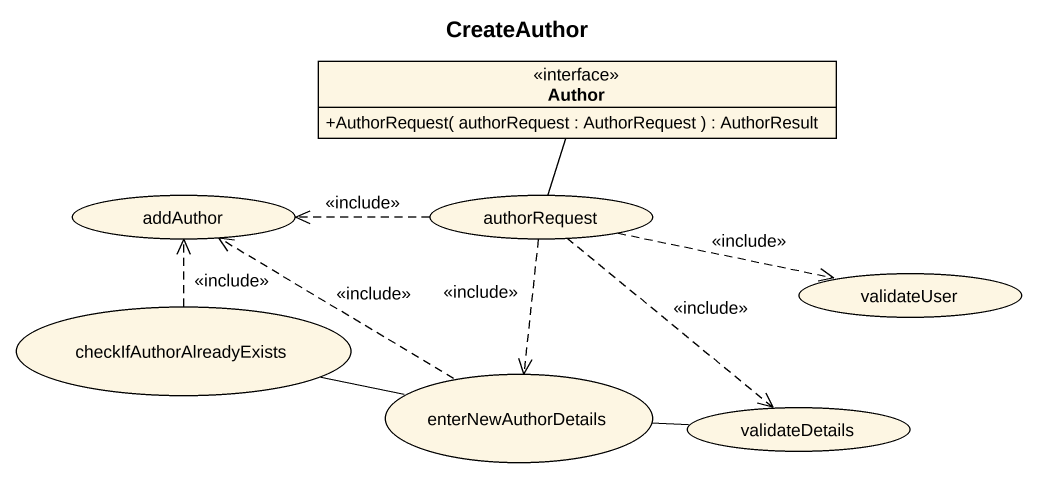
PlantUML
@startuml
title CreateAuthor
allowmixing
hide circle
hide empty members
skinparam classAttributeIconSize 0
interface Author {
  +AuthorRequest( authorRequest : AuthorRequest ) : AuthorResult
}
usecase addAuthor
usecase authorRequest
usecase validateUser
usecase checkIfAuthorAlreadyExists
usecase enterNewAuthorDetails
usecase validateDetails
Author -- authorRequest
authorRequest .left.> addAuthor : <<include>>
authorRequest .right.> validateUser : <<include>>
authorRequest ..> enterNewAuthorDetails : <<include>>
authorRequest ..> validateDetails : <<include>>
checkIfAuthorAlreadyExists .up.> addAuthor : <<include>>
enterNewAuthorDetails .up.> addAuthor : <<include>>
enterNewAuthorDetails -left- checkIfAuthorAlreadyExists
validateDetails -left- enterNewAuthorDetails
@enduml
